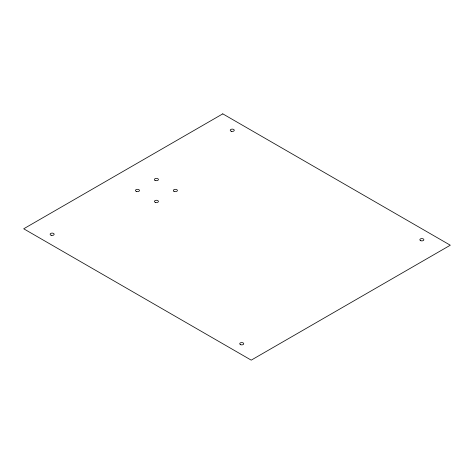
<?xml version="1.0" encoding="UTF-8"?>
<svg xmlns="http://www.w3.org/2000/svg" width="474" height="474" viewBox="0 0 474 474"><rect width="100%" height="100%" fill="white"/><g stroke="black" fill="none" stroke-linecap="round" stroke-linejoin="round"><path stroke-width="0.71" d="M222.78 113.855L23.7 228.788L251.22 360.145L450.3 245.212L222.78 113.855M231.253 131.28A2.009 1.161 0 0 0 234.269 130.273A2.009 1.161 0 0 0 231.253 129.266A2.009 1.161 0 0 0 231.253 131.28M420.853 240.745A2.009 1.161 0 0 0 423.869 239.737A2.009 1.161 0 0 0 420.853 238.73A2.009 1.161 0 0 0 420.853 240.745M240.733 344.734A2.009 1.161 0 0 0 243.749 343.727A2.009 1.161 0 0 0 240.733 342.72A2.009 1.161 0 0 0 240.733 344.734M51.133 235.27A2.009 1.161 0 0 0 54.149 234.263A2.009 1.161 0 0 0 51.133 233.255A2.009 1.161 0 0 0 51.133 235.27M155.413 202.428A2.009 1.161 0 0 0 158.429 201.426A2.009 1.161 0 0 0 155.413 200.419A2.009 1.161 0 0 0 155.413 202.428M136.453 191.484A2.009 1.161 0 0 0 139.469 190.477A2.009 1.161 0 0 0 136.453 189.47A2.009 1.161 0 0 0 136.453 191.484M173.958 191.3A2.009 1.161 0 0 0 177.323 190.779A2.009 1.161 0 0 0 174.859 189.357A2.009 1.161 0 0 0 173.958 191.3M154.998 180.351A2.009 1.161 0 0 0 158.363 179.83A2.009 1.161 0 0 0 155.899 178.408A2.009 1.161 0 0 0 154.998 180.351"/></g></svg>
